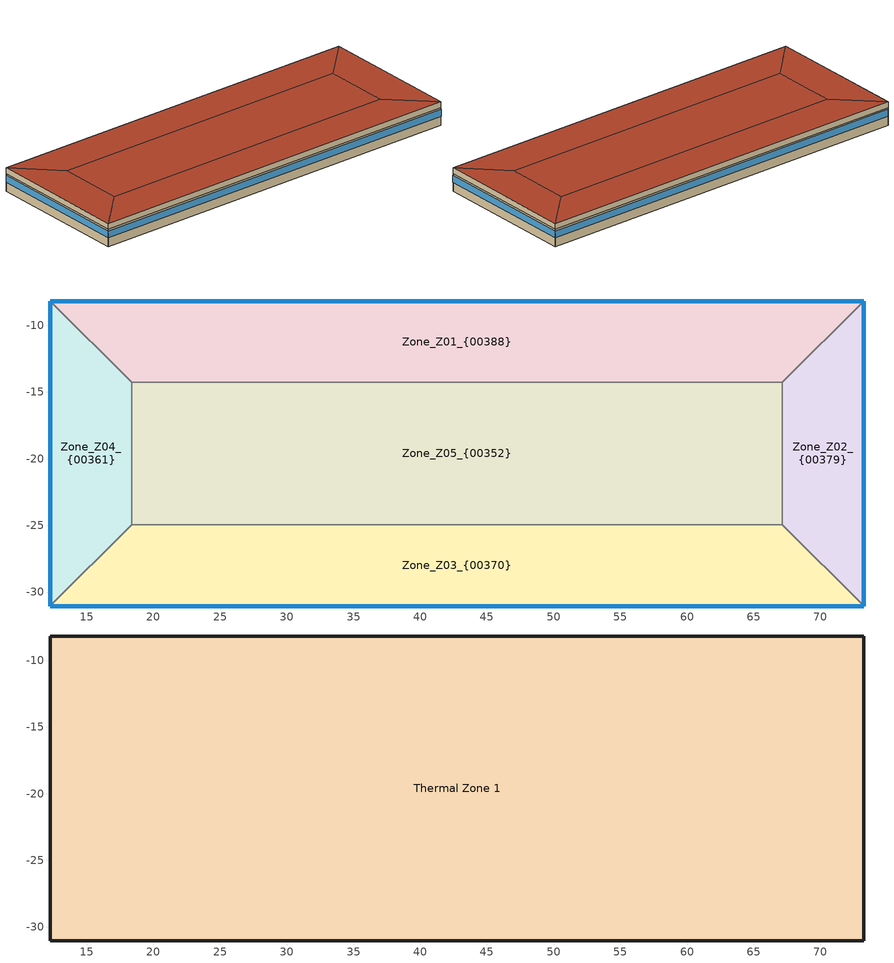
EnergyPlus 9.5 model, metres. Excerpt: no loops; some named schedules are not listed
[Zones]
Zone_Z01_{00388}
 floor foundation (BW Std Slab Floor_{00028}): 12.27,-8.18 73.23,-8.18 67.14,-14.28 18.37,-14.28 z0
 wall outside (2016 Zone 5 Above-grade steel-framed wall_{00007}): 73.23,-8.18 12.27,-8.18 z0:2.74
 wall to Zone_Z05_{00352} (BW Std Interior Wall_{00025}): 18.37,-14.28 67.14,-14.28 z0:2.74
 wall to Zone_Z04_{00361} (BW Std Interior Wall_{00025}): 12.27,-8.18 18.37,-14.28 z0:2.74
 wall to Zone_Z02_{00379} (BW Std Interior Wall_{00025}): 67.14,-14.28 73.23,-8.18 z0:2.74
 window (Construction 1): 73.23,-8.18 12.27,-8.18 z1.37:2.47
Zone_Z02_{00379}
 floor foundation (BW Std Slab Floor_{00028}): 67.14,-24.95 67.14,-14.28 73.23,-8.18 73.23,-31.04 z0
 wall outside (2016 Zone 5 Above-grade steel-framed wall_{00007}): 73.23,-31.04 73.23,-8.18 z0:2.74
 wall to Zone_Z05_{00352} (BW Std Interior Wall_{00025}): 67.14,-14.28 67.14,-24.95 z0:2.74
 wall to Zone_Z03_{00370} (BW Std Interior Wall_{00025}): 67.14,-24.95 73.23,-31.04 z0:2.74
 window (Construction 1): 73.23,-31.04 73.23,-8.18 z1.37:2.47
Zone_Z03_{00370}
 floor foundation (BW Std Slab Floor_{00028}): 18.37,-24.95 67.14,-24.95 73.23,-31.04 12.27,-31.04 z0
 wall outside (2016 Zone 5 Above-grade steel-framed wall_{00007}): 12.27,-31.04 73.23,-31.04 z0:2.74
 wall to Zone_Z05_{00352} (BW Std Interior Wall_{00025}): 67.14,-24.95 18.37,-24.95 z0:2.74
 wall to Zone_Z04_{00361} (BW Std Interior Wall_{00025}): 18.37,-24.95 12.27,-31.04 z0:2.74
 window (Construction 1): 12.27,-31.04 73.23,-31.04 z1.37:2.47
Zone_Z04_{00361}
 floor foundation (BW Std Slab Floor_{00028}): 12.27,-8.18 18.37,-14.28 18.37,-24.95 12.27,-31.04 z0
 wall outside (2016 Zone 5 Above-grade steel-framed wall_{00007}): 12.27,-8.18 12.27,-31.04 z0:2.74
 wall to Zone_Z05_{00352} (BW Std Interior Wall_{00025}): 18.37,-24.95 18.37,-14.28 z0:2.74
 window (Construction 1): 12.27,-8.18 12.27,-31.04 z1.37:2.47
Zone_Z05_{00352}
 floor foundation (BW Std Slab Floor_{00028}): 18.37,-14.28 67.14,-14.28 67.14,-24.95 18.37,-24.95 z0
Thermal Zone 1
 floor to Zone_Z01_{00388} (BW Std Ceiling_{00017}_Reversed): 12.27,-8.18 73.23,-8.18 67.14,-14.28 18.37,-14.28 z2.74
 floor to Zone_Z02_{00379} (BW Std Ceiling_{00017}_Reversed): 67.14,-24.95 67.14,-14.28 73.23,-8.18 73.23,-31.04 z2.74
 floor to Zone_Z03_{00370} (BW Std Ceiling_{00017}_Reversed): 18.37,-24.95 67.14,-24.95 73.23,-31.04 12.27,-31.04 z2.74
 floor to Zone_Z04_{00361} (BW Std Ceiling_{00017}_Reversed): 12.27,-8.18 18.37,-14.28 18.37,-24.95 12.27,-31.04 z2.74
 floor to Zone_Z05_{00352} (BW Std Ceiling_{00017}_Reversed): 18.37,-14.28 67.14,-14.28 67.14,-24.95 18.37,-24.95 z2.74
 wall outside (2016 Zone 5 Above-grade steel-framed wall_{00007}): 73.23,-8.18 12.27,-8.18 12.27,-31.04 73.23,-31.04 73.23,-8.18 z2.74:3.66
 roof outside (2016 Zone 5 Insulation entirely above deck_{00010}): 73.23,-8.18 12.27,-8.18 18.37,-14.28 67.14,-14.28 z3.66; 67.14,-14.28 67.14,-24.95 73.23,-31.04 73.23,-8.18 z3.66; 67.14,-24.95 18.37,-24.95 12.27,-31.04 73.23,-31.04 z3.66; 18.37,-14.28 12.27,-8.18 12.27,-31.04 18.37,-24.95 z3.66; 67.14,-14.28 18.37,-14.28 18.37,-24.95 67.14,-24.95 z3.66
[Building]
Subject Building
[Site:Location]
Kalamazoo Battle Creek Intl_ MI_ USA_Site_{00244}: Latitude {deg}=42.235; Longitude {deg}=-85.552; Time Zone {hr}=-5; Elevation {m}=264.5664
[Site:GroundReflectance]
0.2, 0.2, 0.2, 0.2, 0.2, 0.2, 0.2, 0.2, 0.2, 0.2, 0.2, 0.2
[SizingPeriod:DesignDay] Barometric Pressure {Pa}=98187.1; Wind Direction {deg}=0; Rain Indicator=No; Snow Indicator=No
Name | Month | Day of Month | Day Type | Maximum Dry-Bulb Temperature {C} | Daily Dry-Bulb Temperature Range {deltaC} | Dry-Bulb Temperature Range Modifier Type | Humidity Condition Type | Wetbulb or DewPoint at Maximum Dry-Bulb {C} | Wind Speed {m/s} | Daylight Saving Time Indicator | Solar Model Indicator | Sky Clearness | Dry-Bulb Temperature Range Modifier Day Schedule | Humidity Condition Day Schedule | Beam Solar Day Schedule | Diffuse Solar Day Schedule
00:HDD_Kalamazoo Battle Creek Intl_ MI_ USA_{00245} | 1 | 15 | WinterDesignDay | -16.3889 | 0 | DefaultMultipliers | Wetbulb | -17.3585 | 18.04 | No | ASHRAEClearSky | 0
01:CDD_Kalamazoo Battle Creek Intl_ MI_ USA_January_{00250} | 1 | 21 | SummerDesignDay | 7.84444 |  | DifferenceSchedule | WetBulbProfileDifferenceSchedule | 7.27354 | 9.02 | No | Schedule |  | DrybulbTemperatureScheduleDayForDesignWeather_January_{00246} | WetbulbTemperatureScheduleDayForDesignWeather_January_{00247} | BeamRadiationScheduleDayForDesignWeather_January_{00248} | DiffuseRadiationScheduleDayForDesignWeather_January_{00249}
02:CDD_Kalamazoo Battle Creek Intl_ MI_ USA_February_{00255} | 2 | 21 | SummerDesignDay | 9.81111 |  | DifferenceSchedule | WetBulbProfileDifferenceSchedule | 9.53333 | 9.02 | No | Schedule |  | DrybulbTemperatureScheduleDayForDesignWeather_February_{00251} | WetbulbTemperatureScheduleDayForDesignWeather_February_{00252} | BeamRadiationScheduleDayForDesignWeather_February_{00253} | DiffuseRadiationScheduleDayForDesignWeather_February_{00254}
03:CDD_Kalamazoo Battle Creek Intl_ MI_ USA_March_{00260} | 3 | 21 | SummerDesignDay | 16.2222 |  | DifferenceSchedule | WetBulbProfileDifferenceSchedule | 15.0504 | 9.02 | Yes | Schedule |  | DrybulbTemperatureScheduleDayForDesignWeather_March_{00256} | WetbulbTemperatureScheduleDayForDesignWeather_March_{00257} | BeamRadiationScheduleDayForDesignWeather_March_{00258} | DiffuseRadiationScheduleDayForDesignWeather_March_{00259}
04:CDD_Kalamazoo Battle Creek Intl_ MI_ USA_April_{00265} | 4 | 21 | SummerDesignDay | 21.7778 |  | DifferenceSchedule | WetBulbProfileDifferenceSchedule | 17.2779 | 9.02 | Yes | Schedule |  | DrybulbTemperatureScheduleDayForDesignWeather_April_{00261} | WetbulbTemperatureScheduleDayForDesignWeather_April_{00262} | BeamRadiationScheduleDayForDesignWeather_April_{00263} | DiffuseRadiationScheduleDayForDesignWeather_April_{00264}
05:CDD_Kalamazoo Battle Creek Intl_ MI_ USA_May_{00270} | 5 | 21 | SummerDesignDay | 27.0333 |  | DifferenceSchedule | WetBulbProfileDifferenceSchedule | 20.0577 | 9.02 | Yes | Schedule |  | DrybulbTemperatureScheduleDayForDesignWeather_May_{00266} | WetbulbTemperatureScheduleDayForDesignWeather_May_{00267} | BeamRadiationScheduleDayForDesignWeather_May_{00268} | DiffuseRadiationScheduleDayForDesignWeather_May_{00269}
06:CDD_Kalamazoo Battle Creek Intl_ MI_ USA_June_{00275} | 6 | 21 | SummerDesignDay | 30.6667 |  | DifferenceSchedule | WetBulbProfileDifferenceSchedule | 21.7223 | 9.02 | Yes | Schedule |  | DrybulbTemperatureScheduleDayForDesignWeather_June_{00271} | WetbulbTemperatureScheduleDayForDesignWeather_June_{00272} | BeamRadiationScheduleDayForDesignWeather_June_{00273} | DiffuseRadiationScheduleDayForDesignWeather_June_{00274}
07:CDD_Kalamazoo Battle Creek Intl_ MI_ USA_July_{00280} | 7 | 21 | SummerDesignDay | 32.3333 |  | DifferenceSchedule | WetBulbProfileDifferenceSchedule | 22.8334 | 9.02 | Yes | Schedule |  | DrybulbTemperatureScheduleDayForDesignWeather_July_{00276} | WetbulbTemperatureScheduleDayForDesignWeather_July_{00277} | BeamRadiationScheduleDayForDesignWeather_July_{00278} | DiffuseRadiationScheduleDayForDesignWeather_July_{00279}
08:CDD_Kalamazoo Battle Creek Intl_ MI_ USA_August_{00285} | 8 | 21 | SummerDesignDay | 32.3333 |  | DifferenceSchedule | WetBulbProfileDifferenceSchedule | 22.8334 | 9.02 | Yes | Schedule |  | DrybulbTemperatureScheduleDayForDesignWeather_August_{00281} | WetbulbTemperatureScheduleDayForDesignWeather_August_{00282} | BeamRadiationScheduleDayForDesignWeather_August_{00283} | DiffuseRadiationScheduleDayForDesignWeather_August_{00284}
09:CDD_Kalamazoo Battle Creek Intl_ MI_ USA_September_{00290} | 9 | 21 | SummerDesignDay | 29.2556 |  | DifferenceSchedule | WetBulbProfileDifferenceSchedule | 21.1714 | 9.02 | Yes | Schedule |  | DrybulbTemperatureScheduleDayForDesignWeather_September_{00286} | WetbulbTemperatureScheduleDayForDesignWeather_September_{00287} | BeamRadiationScheduleDayForDesignWeather_September_{00288} | DiffuseRadiationScheduleDayForDesignWeather_September_{00289}
10:CDD_Kalamazoo Battle Creek Intl_ MI_ USA_October_{00295} | 10 | 21 | SummerDesignDay | 23.4444 |  | DifferenceSchedule | WetBulbProfileDifferenceSchedule | 18.3892 | 9.02 | Yes | Schedule |  | DrybulbTemperatureScheduleDayForDesignWeather_October_{00291} | WetbulbTemperatureScheduleDayForDesignWeather_October_{00292} | BeamRadiationScheduleDayForDesignWeather_October_{00293} | DiffuseRadiationScheduleDayForDesignWeather_October_{00294}
11:CDD_Kalamazoo Battle Creek Intl_ MI_ USA_November_{00300} | 11 | 21 | SummerDesignDay | 17.8444 |  | DifferenceSchedule | WetBulbProfileDifferenceSchedule | 15.0589 | 9.02 | No | Schedule |  | DrybulbTemperatureScheduleDayForDesignWeather_November_{00296} | WetbulbTemperatureScheduleDayForDesignWeather_November_{00297} | BeamRadiationScheduleDayForDesignWeather_November_{00298} | DiffuseRadiationScheduleDayForDesignWeather_November_{00299}
12:CDD_Kalamazoo Battle Creek Intl_ MI_ USA_December_{00305} | 12 | 21 | SummerDesignDay | 10.9222 |  | DifferenceSchedule | WetBulbProfileDifferenceSchedule | 10.0508 | 9.02 | No | Schedule |  | DrybulbTemperatureScheduleDayForDesignWeather_December_{00301} | WetbulbTemperatureScheduleDayForDesignWeather_December_{00302} | BeamRadiationScheduleDayForDesignWeather_December_{00303} | DiffuseRadiationScheduleDayForDesignWeather_December_{00304}
[Material] Roughness=MediumRough
Name | Thickness {m} | Conductivity {W/m-K} | Density {kg/m3} | Specific Heat {J/kg-K} | Thermal Absorptance | Solar Absorptance | Visible Absorptance
2016 Zone 5 Above-grade steel-framed wall_3.5-in cavity_ 16-in o.c. steel frame_ R-13 batt_{00003} | 0.0889 | 0.084131 | 54.4573 | 837.36 | 0.9 | 0.7 | 0.7
2016 Zone 5 Above-grade steel-framed wall_3/4-in HW stucco_{00006} | 0.01905 | 1.35214 | 1922.02 | 837.36 | 0.675 | 0.675 | 0.675
2016 Zone 5 Above-grade steel-framed wall_5/8-in gypsum board_{00002}; BW Std Interior Wall_5/8-in gypsum board_{00022}; BW Std Interior Wall_5/8-in gypsum board_{00024} | 0.015875 | 0.160093 | 800.842 | 1088.57 | 0.45 | 0.45 | 0.45
2016 Zone 5 Above-grade steel-framed wall_5/8-in gypsum board_{00005} | 0.015875 | 0.160093 | 800.842 | 1088.57 | 0.9 | 0.7 | 0.7
2016 Zone 5 Above-grade steel-framed wall_R-10 board insulation_{00004} | 0.0508 | 0.0288514 | 40.0421 | 1465.38 | 0.9 | 0.7 | 0.7
2016 Zone 5 Insulation entirely above deck_22-gauge steel roof deck_{00009} | 0.0008636 | 54.4861 | 7832.24 | 502.416 | 0.45 | 0.45 | 0.45
2016 Zone 5 Insulation entirely above deck_R-30 board insulation_{00008} | 0.1524 | 0.0288514 | 40.0421 | 1465.38 | 0.675 | 0.675 | 0.675
BW Std Ceiling_Acoustic Tile_{00015}; BW Std Ceiling_Acoustic Tile_{00016} | 0.009525 | 0.0605757 | 368.387 | 586.152 | 0.45 | 0.45 | 0.45
BW Std Interior Wall_3.5-in cavity_ 16-in o.c. steel frame_ no insul_{00023} | 0.0889 | 0.1 | 46.4488 | 1400 | 0.9 | 0.7 | 0.7
BW Std Slab Floor_6 in. HW concrete_{00026} | 0.0762 | 1.94708 | 2242.36 | 921.096 | 0.675 | 0.675 | 0.675
BW Std Slab Floor_6 in. HW concrete_{00027} | 0.0762 | 1.94708 | 2242.36 | 921.096 | 0.9 | 0 | 0
[WindowMaterial:SimpleGlazingSystem]
2016 Zone 5 Metal framing_ fixed_{00038}: U-Factor {W/m2-K}=2.15774; Solar Heat Gain Coefficient=0.38; Visible Transmittance=0.418
[Construction]
2016 Zone 5 Above-grade steel-framed wall_{00007}: 2016 Zone 5 Above-grade steel-framed wall_3/4-in HW stucco_{00006}, 2016 Zone 5 Above-grade steel-framed wall_5/8-in gypsum board_{00005}, 2016 Zone 5 Above-grade steel-framed wall_R-10 board insulation_{00004}, 2016 Zone 5 Above-grade steel-framed wall_3.5-in cavity_ 16-in o.c. steel frame_ R-13 batt_{00003}, 2016 Zone 5 Above-grade steel-framed wall_5/8-in gypsum board_{00002}
2016 Zone 5 Insulation entirely above deck_{00010}: 2016 Zone 5 Insulation entirely above deck_R-30 board insulation_{00008}, 2016 Zone 5 Insulation entirely above deck_22-gauge steel roof deck_{00009}
BW Std Ceiling_{00017}_Reversed: BW Std Ceiling_Acoustic Tile_{00016}, BW Std Ceiling_Acoustic Tile_{00015}
BW Std Interior Wall_{00025}: BW Std Interior Wall_5/8-in gypsum board_{00024}, BW Std Interior Wall_3.5-in cavity_ 16-in o.c. steel frame_ no insul_{00023}, BW Std Interior Wall_5/8-in gypsum board_{00022}
BW Std Slab Floor_{00028}: BW Std Slab Floor_6 in. HW concrete_{00027}, BW Std Slab Floor_6 in. HW concrete_{00026}
Construction 1: 2016 Zone 5 Metal framing_ fixed_{00038}
[Zone] Multiplier=1; Part of Total Floor Area=Yes
Name | Zone Inside Convection Algorithm
Thermal Zone 1 | TARP
Zone_Z01_{00388}; Zone_Z02_{00379}; Zone_Z03_{00370}; Zone_Z04_{00361}; Zone_Z05_{00352}
[ElectricEquipment] Schedule=90.1 Office Lights/Elec_Schedule1173827053_{00069}; Fraction Latent=0
Name | Zone or ZoneList | Design Level Calculation Method | Design Level {W} | Fraction Radiant | Watts per Zone Floor Area {W/m2} | Fraction Lost
Ceiling Space for Z01_LightHeatGainFrom_Z01_{00202}; Ceiling Space for Z03_LightHeatGainFrom_Z03_{00216} | Thermal Zone 1 | EquipmentLevel | 924.3 | 0
Ceiling Space for Z02_LightHeatGainFrom_Z02_{00180}; Ceiling Space for Z04_LightHeatGainFrom_Z04_{00230} | Thermal Zone 1 | EquipmentLevel | 282.425 | 0
Ceiling Space for Z05_LightHeatGainFrom_Z05_{00195} | Thermal Zone 1 | EquipmentLevel | 1437.8 | 0
Z01_ElectricEqpt_{00207} | Zone_Z01_{00388} | Watts/Area |  | 0.25 | 8.07293 | 0
Z02_ElectricEqpt_{00186} | Zone_Z02_{00379} | Watts/Area |  | 0.25 | 8.07293 | 0
Z03_ElectricEqpt_{00221} | Zone_Z03_{00370} | Watts/Area |  | 0.25 | 8.07293 | 0
Z04_ElectricEqpt_{00235} | Zone_Z04_{00361} | Watts/Area |  | 0.25 | 8.07293 | 0
Z05_ElectricEqpt_{00200} | Zone_Z05_{00352} | Watts/Area |  | 0.25 | 8.07293 | 0
[SurfaceProperty:ExposedFoundationPerimeter]
Name | Exposed Perimeter Calculation Method | Total Exposed Perimeter {m} | Exposed Perimeter Fraction
BLD1 - Building_Z01_Floor19_{00126}; BLD1 - Building_Z03_Floor26_{00134} | TotalExposedPerimeter | 60.96
BLD1 - Building_Z02_Floor6_{00111}; BLD1 - Building_Z04_Floor33_{00142} | TotalExposedPerimeter | 22.86
BLD1 - Building_Z05_Floor12_{00118} | ExposedPerimeterFraction |  | 0.1
[People] Number of People Schedule=90.1 Office Occupancy_Schedule812889174_{00075}; Number of People Calculation Method=Area/Person; Zone Floor Area per Person {m2/person}=18.5806; Fraction Radiant=0.7; Sensible Heat Fraction=0.544444; Activity Level Schedule=Schedule_SchType_Constant_{00184}; Carbon Dioxide Generation Rate {m3/s-W}=4.298e-08
Name | Zone or ZoneList
Z01_People__{00205} | Zone_Z01_{00388}
Z02_People__{00183} | Zone_Z02_{00379}
Z03_People__{00219} | Zone_Z03_{00370}
Z04_People__{00233} | Zone_Z04_{00361}
Z05_People__{00198} | Zone_Z05_{00352}
[Lights] Schedule=90.1 Office Lights/Elec_Schedule1173827053_{00069}; Design Level Calculation Method=LightingLevel; Return Air Fraction=0; Fraction Radiant=0.289; Fraction Visible=0.267; Fraction Replaceable=0
Name | Zone or ZoneList | Lighting Level {W}
Z01_OHLight_{00203} | Zone_Z01_{00388} | 1919.7
Z02_OHLight_{00181} | Zone_Z02_{00379} | 586.575
Z03_OHLight_{00217} | Zone_Z03_{00370} | 1919.7
Z04_OHLight_{00231} | Zone_Z04_{00361} | 586.575
Z05_OHLight_{00196} | Zone_Z05_{00352} | 2986.2
[ZoneInfiltration:DesignFlowRate] Design Flow Rate Calculation Method=AirChanges/Hour; Air Changes per Hour {1/hr}=1; Constant Term Coefficient=1; Temperature Term Coefficient=0; Velocity Term Coefficient=0; Velocity Squared Term Coefficient=0
Name | Zone or ZoneList | Schedule
Z01_Infiltration_{00214} | Zone_Z01_{00388} | Schedule_SpaceInfiltration_Z01{00213}
Z02_Infiltration_{00193} | Zone_Z02_{00379} | Schedule_SpaceInfiltration_Z02{00192}
Z03_Infiltration_{00228} | Zone_Z03_{00370} | Schedule_SpaceInfiltration_Z03{00227}
Z04_Infiltration_{00242} | Zone_Z04_{00361} | Schedule_SpaceInfiltration_Z04{00241}
[AvailabilityManager:NightCycle]
Availability Manager Night Cycle 1: Applicability Schedule=Always On Discrete; Fan Schedule=A09.1 - VRF + DOAS_Availability{00307}; Control Type=StayOff; Thermostat Tolerance {deltaC}=1; Cycling Run Time Control Type=FixedRunTime; Cycling Run Time {s}=3600
[AvailabilityManager:Scheduled]
AirLoopHVACOutdoorAirSystem_{00313} Availability Manager: Schedule=Always On Discrete
[SetpointManager:Scheduled]
A09.1 - VRF + DOAS_DehumidSetpoint_{00344}: Control Variable=MaximumHumidityRatio; Schedule=A09.1 - VRF + DOAS_DehumidifierSetpointSch_{00343}
[Foundation:Kiva]
Foundation Kiva 1: Initial Indoor Air Temperature {C}=20; Wall Height Above Grade {m}=0.2; Wall Depth Below Slab {m}=0
[Foundation:Kiva:Settings]
Soil Conductivity {W/m-K}=1.38459; Soil Density {kg/m3}=1200; Soil Specific Heat {J/kg-K}=1200; Ground Solar Absorptivity=0.9; Ground Thermal Absorptivity=0.9; Ground Surface Roughness {m}=0.03; Far-Field Width {m}=40; Deep-Ground Boundary Condition=ZeroFlux; Deep-Ground Depth {m}=Autocalculate; Minimum Cell Dimension {m}=0.02; Maximum Cell Growth Coefficient=1.5; Simulation Timestep=Timestep
[Schedule:Year]
90.1 Office Lights/Elec_Schedule1173827053_{00069}: Schedule1173827053_{00074}, 1, 1, 12, 31
A09.1 - VRF + DOAS_Availability{00307}: Schedule522562891_{00311}, 1, 1, 12, 31
90.1 Office Occupancy_Schedule812889174_{00075}: Schedule812889174_{00080}, 1, 1, 12, 31
Schedule_SpaceInfiltration_Z01{00213}: Schedule522562891_{00212}, 1, 1, 12, 31
Schedule_SpaceInfiltration_Z02{00192}: Schedule522562891_{00191}, 1, 1, 12, 31
Schedule_SpaceInfiltration_Z03{00227}: Schedule522562891_{00226}, 1, 1, 12, 31
Schedule_SpaceInfiltration_Z04{00241}: Schedule522562891_{00240}, 1, 1, 12, 31
[Schedule:Week:Daily]
Schedule1173827053_{00074}: Schedule1173827053_Profile_Profile_4_{00073}, Schedule1173827053_Profile_Profile_2_{00071}, Schedule1173827053_Profile_Profile_2_{00071}, Schedule1173827053_Profile_Profile_2_{00071}, Schedule1173827053_Profile_Profile_2_{00071}, Schedule1173827053_Profile_Profile_2_{00071}, Schedule1173827053_Profile_Profile_3_{00072}, Schedule1173827053_Profile_Profile_4_{00073}, Schedule1173827053_Profile_Profile_1_{00070}, AllOffDesignDay 2, Schedule1173827053_Profile_Profile_4_{00073}, Schedule1173827053_Profile_Profile_4_{00073}
Schedule522562891_{00311}: Schedule522562891_Profile_Profile_3_{00310}, Schedule522562891_Profile_Profile_1_{00308}, Schedule522562891_Profile_Profile_1_{00308}, Schedule522562891_Profile_Profile_1_{00308}, Schedule522562891_Profile_Profile_1_{00308}, Schedule522562891_Profile_Profile_1_{00308}, Schedule522562891_Profile_Profile_2_{00309}, Schedule522562891_Profile_Profile_3_{00310}, Schedule522562891_Profile_Profile_1_{00308}, AllOnDesignDay, Schedule522562891_Profile_Profile_3_{00310}, Schedule522562891_Profile_Profile_3_{00310}
Schedule522562891_{00191}: Schedule522562891_Profile_Profile_3_{00189}, Schedule522562891_Profile_Profile_1_{00187}, Schedule522562891_Profile_Profile_1_{00187}, Schedule522562891_Profile_Profile_1_{00187}, Schedule522562891_Profile_Profile_1_{00187}, Schedule522562891_Profile_Profile_1_{00187}, Schedule522562891_Profile_Profile_2_{00188}, Schedule522562891_Profile_Profile_3_{00189}, Schedule522562891_Profile_Profile_1_{00187}, HeatingDesignDay_SpaceInfiltration_{00190}, Schedule522562891_Profile_Profile_3_{00189}, Schedule522562891_Profile_Profile_3_{00189}
Schedule522562891_{00212}: Schedule522562891_Profile_Profile_3_{00210}, Schedule522562891_Profile_Profile_1_{00208}, Schedule522562891_Profile_Profile_1_{00208}, Schedule522562891_Profile_Profile_1_{00208}, Schedule522562891_Profile_Profile_1_{00208}, Schedule522562891_Profile_Profile_1_{00208}, Schedule522562891_Profile_Profile_2_{00209}, Schedule522562891_Profile_Profile_3_{00210}, Schedule522562891_Profile_Profile_1_{00208}, HeatingDesignDay_SpaceInfiltration_{00211}, Schedule522562891_Profile_Profile_3_{00210}, Schedule522562891_Profile_Profile_3_{00210}
Schedule522562891_{00226}: Schedule522562891_Profile_Profile_3_{00224}, Schedule522562891_Profile_Profile_1_{00222}, Schedule522562891_Profile_Profile_1_{00222}, Schedule522562891_Profile_Profile_1_{00222}, Schedule522562891_Profile_Profile_1_{00222}, Schedule522562891_Profile_Profile_1_{00222}, Schedule522562891_Profile_Profile_2_{00223}, Schedule522562891_Profile_Profile_3_{00224}, Schedule522562891_Profile_Profile_1_{00222}, HeatingDesignDay_SpaceInfiltration_{00225}, Schedule522562891_Profile_Profile_3_{00224}, Schedule522562891_Profile_Profile_3_{00224}
Schedule522562891_{00240}: Schedule522562891_Profile_Profile_3_{00238}, Schedule522562891_Profile_Profile_1_{00236}, Schedule522562891_Profile_Profile_1_{00236}, Schedule522562891_Profile_Profile_1_{00236}, Schedule522562891_Profile_Profile_1_{00236}, Schedule522562891_Profile_Profile_1_{00236}, Schedule522562891_Profile_Profile_2_{00237}, Schedule522562891_Profile_Profile_3_{00238}, Schedule522562891_Profile_Profile_1_{00236}, HeatingDesignDay_SpaceInfiltration_{00239}, Schedule522562891_Profile_Profile_3_{00238}, Schedule522562891_Profile_Profile_3_{00238}
Schedule812889174_{00080}: Schedule812889174_Profile_Profile_4_{00079}, Schedule812889174_Profile_Profile_2_{00077}, Schedule812889174_Profile_Profile_2_{00077}, Schedule812889174_Profile_Profile_2_{00077}, Schedule812889174_Profile_Profile_2_{00077}, Schedule812889174_Profile_Profile_2_{00077}, Schedule812889174_Profile_Profile_3_{00078}, Schedule812889174_Profile_Profile_4_{00079}, Schedule812889174_Profile_Profile_1_{00076}, AllOffDesignDay 3, Schedule812889174_Profile_Profile_4_{00079}, Schedule812889174_Profile_Profile_4_{00079}
[Schedule:Day:Interval]
Schedule1173827053_Profile_Profile_4_{00073}: No, 24:00, 0.05
Schedule1173827053_Profile_Profile_2_{00071}: No, 05:00, 0.05, 07:00, 0.1, 08:00, 0.3, 12:00, 0.9, 13:00, 0.8, 17:00, 0.9, 18:00, 0.5, 20:00, 0.3, 22:00, 0.2, 23:00, 0.1, 24:00, 0.05
Schedule1173827053_Profile_Profile_3_{00072}: No, 06:00, 0.05, 08:00, 0.1, 12:00, 0.3, 17:00, 0.15, 24:00, 0.05
Schedule1173827053_Profile_Profile_1_{00070}: No, 05:00, 0.05, 23:00, 1, 24:00, 0.05
AllOffDesignDay 2; Schedule522562891_Profile_Profile_3_{00310}; AllOffDesignDay 3; HeatingDesignDay_SpaceInfiltration_{00190}; HeatingDesignDay_SpaceInfiltration_{00211}; HeatingDesignDay_SpaceInfiltration_{00225}; HeatingDesignDay_SpaceInfiltration_{00239}: No, 24:00, 0
Schedule522562891_Profile_Profile_1_{00308}; Schedule812889174_Profile_Profile_1_{00076}: No, 06:00, 0, 22:00, 1, 24:00, 0
Schedule522562891_Profile_Profile_2_{00309}: No, 06:00, 0, 18:00, 1, 24:00, 0
AllOnDesignDay; Schedule522562891_Profile_Profile_3_{00189}; Schedule522562891_Profile_Profile_3_{00210}; Schedule522562891_Profile_Profile_3_{00224}; Schedule522562891_Profile_Profile_3_{00238}: No, 24:00, 1
BeamRadiationScheduleDayForDesignWeather_February_{00253}: No, 00:10, 0, 00:20, 0, 00:30, 0, 00:40, 0, 00:50, 0, 01:00, 0, 01:10, 0, 01:20, 0, 01:30, 0, 01:40, 0, 01:50, 0, 02:00, 0, 02:10, 0, 02:20, 0, 02:30, 0, 02:40, 0, 02:50, 0, 03:00, 0, 03:10, 0, 03:20, 0, 03:30, 0, 03:40, 0, 03:50, 0, 04:00, 0, 04:10, 0, 04:20, 0, 04:30, 0, 04:40, 0, 04:50, 0, 05:00, 0, 05:10, 0, 05:20, 0, 05:30, 0, 05:40, 0, 05:50, 0, 06:00, 0, 06:10, 0, 06:20, 0, 06:30, 0, 06:40, 0, 06:50, 0, 07:00, 0, 07:10, 0, 07:20, 0, 07:30, 0, 07:40, 30.1096, 07:50, 90.3288, 08:00, 150.548, 08:10, 210.767, 08:20, 270.986, 08:30, 331.206, 08:40, 382.656, 08:50, 425.336, 09:00, 468.017, 09:10, 510.698, 09:20, 553.379, 09:30, 596.06, 09:40, 627.687, 09:50, 648.26, 10:00, 668.834, 10:10, 689.407, 10:20, 709.981, 10:30, 730.554, 10:40, 746.052, 10:50, 756.474, 11:00, 766.895, 11:10, 777.317, 11:20, 787.739, 11:30, 798.161, 11:40, 805.563, 11:50, 809.947, 12:00, 814.33, 12:10, 818.714, 12:20, 823.097, 12:30, 827.481, 12:40, 829.529, 12:50, 829.242, 13:00, 828.955, 13:10, 828.667, 13:20, 828.38, 13:30, 828.093, 13:40, 825.429, 13:50, 820.387, 14:00, 815.346, 14:10, 810.304, 14:20, 805.263, 14:30, 800.221, 14:40, 792, 14:50, 780.598, 15:00, 769.197, 15:10, 757.796, 15:20, 746.394, 15:30, 734.993, 15:40, 718.064, 15:50, 695.608, 16:00, 673.152, 16:10, 650.696, 16:20, 628.24, 16:30, 605.784, 16:40, 570.956, 16:50, 523.754, 17:00, 476.553, 17:10, 429.351, 17:20, 382.15, 17:30, 334.948, 17:40, 285.402, 17:50, 233.511, 18:00, 181.619, 18:10, 129.728, 18:20, 77.8369, 18:30, 25.9456, 18:40, 0, 18:50, 0, 19:00, 0, 19:10, 0, 19:20, 0, 19:30, 0, 19:40, 0, 19:50, 0, 20:00, 0, 20:10, 0, 20:20, 0, 20:30, 0, 20:40, 0, 20:50, 0, 21:00, 0, 21:10, 0, 21:20, 0, 21:30, 0, 21:40, 0, 21:50, 0, 22:00, 0, 22:10, 0, 22:20, 0, 22:30, 0, 22:40, 0, 22:50, 0, 23:00, 0, 23:10, 0, 23:20, 0, 23:30, 0, 23:40, 0, 23:50, 0, 24:00, 0
BeamRadiationScheduleDayForDesignWeather_January_{00248}: No, 00:10, 0, 00:20, 0, 00:30, 0, 00:40, 0, 00:50, 0, 01:00, 0, 01:10, 0, 01:20, 0, 01:30, 0, 01:40, 0, 01:50, 0, 02:00, 0, 02:10, 0, 02:20, 0, 02:30, 0, 02:40, 0, 02:50, 0, 03:00, 0, 03:10, 0, 03:20, 0, 03:30, 0, 03:40, 0, 03:50, 0, 04:00, 0, 04:10, 0, 04:20, 0, 04:30, 0, 04:40, 0, 04:50, 0, 05:00, 0, 05:10, 0, 05:20, 0, 05:30, 0, 05:40, 0, 05:50, 0, 06:00, 0, 06:10, 0, 06:20, 0, 06:30, 0, 06:40, 0, 06:50, 0, 07:00, 0, 07:10, 0, 07:20, 0, 07:30, 0, 07:40, 15.5767, 07:50, 46.73, 08:00, 77.8833, 08:10, 109.037, 08:20, 140.19, 08:30, 171.343, 08:40, 219.463, 08:50, 284.55, 09:00, 349.637, 09:10, 414.724, 09:20, 479.811, 09:30, 544.898, 09:40, 590.926, 09:50, 617.896, 10:00, 644.866, 10:10, 671.836, 10:20, 698.806, 10:30, 725.775, 10:40, 745.487, 10:50, 757.939, 11:00, 770.391, 11:10, 782.844, 11:20, 795.296, 11:30, 807.748, 11:40, 816.425, 11:50, 821.327, 12:00, 826.228, 12:10, 831.13, 12:20, 836.031, 12:30, 840.932, 12:40, 843.064, 12:50, 842.426, 13:00, 841.788, 13:10, 841.15, 13:20, 840.512, 13:30, 839.874, 13:40, 836.345, 13:50, 829.927, 14:00, 823.508, 14:10, 817.089, 14:20, 810.671, 14:30, 804.252, 14:40, 793.555, 14:50, 778.579, 15:00, 763.603, 15:10, 748.627, 15:20, 733.651, 15:30, 718.675, 15:40, 694.747, 15:50, 661.866, 16:00, 628.986, 16:10, 596.105, 16:20, 563.225, 16:30, 530.345, 16:40, 471.079, 16:50, 385.428, 17:00, 299.778, 17:10, 214.127, 17:20, 128.476, 17:30, 42.8254, 17:40, 0, 17:50, 0, 18:00, 0, 18:10, 0, 18:20, 0, 18:30, 0, 18:40, 0, 18:50, 0, 19:00, 0, 19:10, 0, 19:20, 0, 19:30, 0, 19:40, 0, 19:50, 0, 20:00, 0, 20:10, 0, 20:20, 0, 20:30, 0, 20:40, 0, 20:50, 0, 21:00, 0, 21:10, 0, 21:20, 0, 21:30, 0, 21:40, 0, 21:50, 0, 22:00, 0, 22:10, 0, 22:20, 0, 22:30, 0, 22:40, 0, 22:50, 0, 23:00, 0, 23:10, 0, 23:20, 0, 23:30, 0, 23:40, 0, 23:50, 0, 24:00, 0
BeamRadiationScheduleDayForDesignWeather_March_{00258}: No, 00:10, 0, 00:20, 0, 00:30, 0, 00:40, 0, 00:50, 0, 01:00, 0, 01:10, 0, 01:20, 0, 01:30, 0, 01:40, 0, 01:50, 0, 02:00, 0, 02:10, 0, 02:20, 0, 02:30, 0, 02:40, 0, 02:50, 0, 03:00, 0, 03:10, 0, 03:20, 0, 03:30, 0, 03:40, 0, 03:50, 0, 04:00, 0, 04:10, 0, 04:20, 0, 04:30, 0, 04:40, 0, 04:50, 0, 05:00, 0, 05:10, 0, 05:20, 0, 05:30, 0, 05:40, 0, 05:50, 0, 06:00, 0, 06:10, 0, 06:20, 0, 06:30, 0, 06:40, 26.7236, 06:50, 80.1708, 07:00, 133.618, 07:10, 187.065, 07:20, 240.512, 07:30, 293.96, 07:40, 345.822, 07:50, 396.1, 08:00, 446.378, 08:10, 496.655, 08:20, 546.933, 08:30, 597.211, 08:40, 634.01, 08:50, 657.331, 09:00, 680.651, 09:10, 703.972, 09:20, 727.293, 09:30, 750.614, 09:40, 768.467, 09:50, 780.854, 10:00, 793.24, 10:10, 805.626, 10:20, 818.013, 10:30, 830.399, 10:40, 839.88, 10:50, 846.455, 11:00, 853.03, 11:10, 859.606, 11:20, 866.181, 11:30, 872.756, 11:40, 877.392, 11:50, 880.089, 12:00, 882.785, 12:10, 885.482, 12:20, 888.179, 12:30, 890.876, 12:40, 891.963, 12:50, 891.441, 13:00, 890.92, 13:10, 890.398, 13:20, 889.877, 13:30, 889.355, 13:40, 887.163, 13:50, 883.301, 14:00, 879.439, 14:10, 875.577, 14:20, 871.715, 14:30, 867.853, 14:40, 861.826, 14:50, 853.635, 15:00, 845.444, 15:10, 837.253, 15:20, 829.062, 15:30, 820.87, 15:40, 809.192, 15:50, 794.027, 16:00, 778.863, 16:10, 763.698, 16:20, 748.533, 16:30, 733.368, 16:40, 711.06, 16:50, 681.609, 17:00, 652.158, 17:10, 622.706, 17:20, 593.255, 17:30, 563.804, 17:40, 515.972, 17:50, 449.761, 18:00, 383.549, 18:10, 317.337, 18:20, 251.125, 18:30, 184.914, 18:40, 139.157, 18:50, 113.856, 19:00, 88.5545, 19:10, 63.2532, 19:20, 37.9519, 19:30, 12.6506, 19:40, 0, 19:50, 0, 20:00, 0, 20:10, 0, 20:20, 0, 20:30, 0, 20:40, 0, 20:50, 0, 21:00, 0, 21:10, 0, 21:20, 0, 21:30, 0, 21:40, 0, 21:50, 0, 22:00, 0, 22:10, 0, 22:20, 0, 22:30, 0, 22:40, 0, 22:50, 0, 23:00, 0, 23:10, 0, 23:20, 0, 23:30, 0, 23:40, 0, 23:50, 0, 24:00, 0
DiffuseRadiationScheduleDayForDesignWeather_February_{00254}: No, 00:10, 0, 00:20, 0, 00:30, 0, 00:40, 0, 00:50, 0, 01:00, 0, 01:10, 0, 01:20, 0, 01:30, 0, 01:40, 0, 01:50, 0, 02:00, 0, 02:10, 0, 02:20, 0, 02:30, 0, 02:40, 0, 02:50, 0, 03:00, 0, 03:10, 0, 03:20, 0, 03:30, 0, 03:40, 0, 03:50, 0, 04:00, 0, 04:10, 0, 04:20, 0, 04:30, 0, 04:40, 0, 04:50, 0, 05:00, 0, 05:10, 0, 05:20, 0, 05:30, 0, 05:40, 0, 05:50, 0, 06:00, 0, 06:10, 0, 06:20, 0, 06:30, 0, 06:40, 0, 06:50, 0, 07:00, 0, 07:10, 0, 07:20, 0, 07:30, 0, 07:40, 3.59641, 07:50, 10.7892, 08:00, 17.9821, 08:10, 25.1749, 08:20, 32.3677, 08:30, 39.5605, 08:40, 45.8614, 08:50, 51.2702, 09:00, 56.679, 09:10, 62.0878, 09:20, 67.4966, 09:30, 72.9055, 09:40, 77.3654, 09:50, 80.8766, 10:00, 84.3877, 10:10, 87.8989, 10:20, 91.41, 10:30, 94.9212, 10:40, 97.7424, 10:50, 99.8738, 11:00, 102.005, 11:10, 104.137, 11:20, 106.268, 11:30, 108.399, 11:40, 109.959, 11:50, 110.946, 12:00, 111.933, 12:10, 112.919, 12:20, 113.906, 12:30, 114.893, 12:40, 115.354, 12:50, 115.287, 13:00, 115.221, 13:10, 115.154, 13:20, 115.088, 13:30, 115.021, 13:40, 114.425, 13:50, 113.299, 14:00, 112.174, 14:10, 111.048, 14:20, 109.922, 14:30, 108.796, 14:40, 107.088, 14:50, 104.798, 15:00, 102.507, 15:10, 100.217, 15:20, 97.9263, 15:30, 95.6358, 15:40, 92.6324, 15:50, 88.9161, 16:00, 85.1998, 16:10, 81.4835, 16:20, 77.7671, 16:30, 74.0508, 16:40, 69.3381, 16:50, 63.6288, 17:00, 57.9196, 17:10, 52.2104, 17:20, 46.5012, 17:30, 40.792, 17:40, 34.7759, 17:50, 28.453, 18:00, 22.1301, 18:10, 15.8072, 18:20, 9.48434, 18:30, 3.16145, 18:40, 0, 18:50, 0, 19:00, 0, 19:10, 0, 19:20, 0, 19:30, 0, 19:40, 0, 19:50, 0, 20:00, 0, 20:10, 0, 20:20, 0, 20:30, 0, 20:40, 0, 20:50, 0, 21:00, 0, 21:10, 0, 21:20, 0, 21:30, 0, 21:40, 0, 21:50, 0, 22:00, 0, 22:10, 0, 22:20, 0, 22:30, 0, 22:40, 0, 22:50, 0, 23:00, 0, 23:10, 0, 23:20, 0, 23:30, 0, 23:40, 0, 23:50, 0, 24:00, 0
DiffuseRadiationScheduleDayForDesignWeather_January_{00249}: No, 00:10, 0, 00:20, 0, 00:30, 0, 00:40, 0, 00:50, 0, 01:00, 0, 01:10, 0, 01:20, 0, 01:30, 0, 01:40, 0, 01:50, 0, 02:00, 0, 02:10, 0, 02:20, 0, 02:30, 0, 02:40, 0, 02:50, 0, 03:00, 0, 03:10, 0, 03:20, 0, 03:30, 0, 03:40, 0, 03:50, 0, 04:00, 0, 04:10, 0, 04:20, 0, 04:30, 0, 04:40, 0, 04:50, 0, 05:00, 0, 05:10, 0, 05:20, 0, 05:30, 0, 05:40, 0, 05:50, 0, 06:00, 0, 06:10, 0, 06:20, 0, 06:30, 0, 06:40, 0, 06:50, 0, 07:00, 0, 07:10, 0, 07:20, 0, 07:30, 0, 07:40, 1.20993, 07:50, 3.62979, 08:00, 6.04965, 08:10, 8.46951, 08:20, 10.8894, 08:30, 13.3092, 08:40, 17.0147, 08:50, 22.0058, 09:00, 26.9969, 09:10, 31.988, 09:20, 36.9791, 09:30, 41.9701, 09:40, 46.0921, 09:50, 49.345, 10:00, 52.598, 10:10, 55.8509, 10:20, 59.1038, 10:30, 62.3567, 10:40, 64.951, 10:50, 66.8867, 11:00, 68.8224, 11:10, 70.7581, 11:20, 72.6938, 11:30, 74.6296, 11:40, 76.0294, 11:50, 76.8935, 12:00, 77.7575, 12:10, 78.6216, 12:20, 79.4856, 12:30, 80.3496, 12:40, 80.7236, 12:50, 80.6074, 13:00, 80.4912, 13:10, 80.375, 13:20, 80.2588, 13:30, 80.1426, 13:40, 79.5305, 13:50, 78.4224, 14:00, 77.3143, 14:10, 76.2062, 14:20, 75.0981, 14:30, 73.99, 14:40, 72.3254, 14:50, 70.1042, 15:00, 67.8831, 15:10, 65.6619, 15:20, 63.4408, 15:30, 61.2196, 15:40, 58.2932, 15:50, 54.6615, 16:00, 51.0297, 16:10, 47.398, 16:20, 43.7663, 16:30, 40.1346, 16:40, 35.1255, 16:50, 28.7391, 17:00, 22.3526, 17:10, 15.9661, 17:20, 9.57968, 17:30, 3.19323, 17:40, 0, 17:50, 0, 18:00, 0, 18:10, 0, 18:20, 0, 18:30, 0, 18:40, 0, 18:50, 0, 19:00, 0, 19:10, 0, 19:20, 0, 19:30, 0, 19:40, 0, 19:50, 0, 20:00, 0, 20:10, 0, 20:20, 0, 20:30, 0, 20:40, 0, 20:50, 0, 21:00, 0, 21:10, 0, 21:20, 0, 21:30, 0, 21:40, 0, 21:50, 0, 22:00, 0, 22:10, 0, 22:20, 0, 22:30, 0, 22:40, 0, 22:50, 0, 23:00, 0, 23:10, 0, 23:20, 0, 23:30, 0, 23:40, 0, 23:50, 0, 24:00, 0
DiffuseRadiationScheduleDayForDesignWeather_March_{00259}: No, 00:10, 0, 00:20, 0, 00:30, 0, 00:40, 0, 00:50, 0, 01:00, 0, 01:10, 0, 01:20, 0, 01:30, 0, 01:40, 0, 01:50, 0, 02:00, 0, 02:10, 0, 02:20, 0, 02:30, 0, 02:40, 0, 02:50, 0, 03:00, 0, 03:10, 0, 03:20, 0, 03:30, 0, 03:40, 0, 03:50, 0, 04:00, 0, 04:10, 0, 04:20, 0, 04:30, 0, 04:40, 0, 04:50, 0, 05:00, 0, 05:10, 0, 05:20, 0, 05:30, 0, 05:40, 0, 05:50, 0, 06:00, 0, 06:10, 0, 06:20, 0, 06:30, 0, 06:40, 2.624, 06:50, 7.87201, 07:00, 13.12, 07:10, 18.368, 07:20, 23.616, 07:30, 28.8641, 07:40, 34.132, 07:50, 39.4198, 08:00, 44.7076, 08:10, 49.9954, 08:20, 55.2832, 08:30, 60.5711, 08:40, 64.9903, 08:50, 68.541, 09:00, 72.0916, 09:10, 75.6423, 09:20, 79.193, 09:30, 82.7437, 09:40, 85.7065, 09:50, 88.0814, 10:00, 90.4563, 10:10, 92.8312, 10:20, 95.2061, 10:30, 97.581, 10:40, 99.4933, 10:50, 100.943, 11:00, 102.393, 11:10, 103.842, 11:20, 105.292, 11:30, 106.742, 11:40, 107.786, 11:50, 108.426, 12:00, 109.066, 12:10, 109.706, 12:20, 110.346, 12:30, 110.986, 12:40, 111.243, 12:50, 111.117, 13:00, 110.991, 13:10, 110.865, 13:20, 110.739, 13:30, 110.613, 13:40, 110.1, 13:50, 109.199, 14:00, 108.299, 14:10, 107.399, 14:20, 106.499, 14:30, 105.599, 14:40, 104.279, 14:50, 102.541, 15:00, 100.802, 15:10, 99.0639, 15:20, 97.3254, 15:30, 95.587, 15:40, 93.3546, 15:50, 90.6283, 16:00, 87.902, 16:10, 85.1757, 16:20, 82.4494, 16:30, 79.7231, 16:40, 76.3399, 16:50, 72.2998, 17:00, 68.2597, 17:10, 64.2195, 17:20, 60.1794, 17:30, 56.1393, 17:40, 51.1017, 17:50, 45.0666, 18:00, 39.0316, 18:10, 32.9965, 18:20, 26.9615, 18:30, 20.9264, 18:40, 16.4165, 18:50, 13.4317, 19:00, 10.4469, 19:10, 7.46205, 19:20, 4.47723, 19:30, 1.49241, 19:40, 0, 19:50, 0, 20:00, 0, 20:10, 0, 20:20, 0, 20:30, 0, 20:40, 0, 20:50, 0, 21:00, 0, 21:10, 0, 21:20, 0, 21:30, 0, 21:40, 0, 21:50, 0, 22:00, 0, 22:10, 0, 22:20, 0, 22:30, 0, 22:40, 0, 22:50, 0, 23:00, 0, 23:10, 0, 23:20, 0, 23:30, 0, 23:40, 0, 23:50, 0, 24:00, 0
DrybulbTemperatureScheduleDayForDesignWeather_February_{00251}; DrybulbTemperatureScheduleDayForDesignWeather_March_{00256}: No, 00:10, 8.83333, 00:20, 8.94445, 00:30, 9.05556, 00:40, 9.15741, 00:50, 9.25, 01:00, 9.34259, 01:10, 9.43519, 01:20, 9.52778, 01:30, 9.62037, 01:40, 9.71296, 01:50, 9.80556, 02:00, 9.89815, 02:10, 9.99074, 02:20, 10.0833, 02:30, 10.1759, 02:40, 10.2593, 02:50, 10.3333, 03:00, 10.4074, 03:10, 10.4815, 03:20, 10.5556, 03:30, 10.6296, 03:40, 10.6944, 03:50, 10.75, 04:00, 10.8056, 04:10, 10.8611, 04:20, 10.9167, 04:30, 10.9722, 04:40, 11.0093, 04:50, 11.0278, 05:00, 11.0463, 05:10, 11.0648, 05:20, 11.0833, 05:30, 11.1019, 05:40, 11.0926, 05:50, 11.0556, 06:00, 11.0185, 06:10, 10.9815, 06:20, 10.9444, 06:30, 10.9074, 06:40, 10.8426, 06:50, 10.75, 07:00, 10.6574, 07:10, 10.5648, 07:20, 10.4722, 07:30, 10.3796, 07:40, 10.25, 07:50, 10.0833, 08:00, 9.91667, 08:10, 9.75, 08:20, 9.58333, 08:30, 9.41667, 08:40, 9.21296, 08:50, 8.97222, 09:00, 8.73148, 09:10, 8.49074, 09:20, 8.25, 09:30, 8.00926, 09:40, 7.75, 09:50, 7.47222, 10:00, 7.19444, 10:10, 6.91667, 10:20, 6.63889, 10:30, 6.36111, 10:40, 6.06482, 10:50, 5.75, 11:00, 5.43519, 11:10, 5.12037, 11:20, 4.80556, 11:30, 4.49074, 11:40, 4.18518, 11:50, 3.88889, 12:00, 3.59259, 12:10, 3.2963, 12:20, 3, 12:30, 2.7037, 12:40, 2.44444, 12:50, 2.22222, 13:00, 2, 13:10, 1.77778, 13:20, 1.55556, 13:30, 1.33333, 13:40, 1.14815, 13:50, 1, 14:00, 0.851852, 14:10, 0.703703, 14:20, 0.555555, 14:30, 0.407407, 14:40, 0.305555, 14:50, 0.249999, 15:00, 0.194444, 15:10, 0.138889, 15:20, 0.0833331, 15:30, 0.0277777, 15:40, 0.0277777, 15:50, 0.0833331, 16:00, 0.138889, 16:10, 0.194444, 16:20, 0.249999, 16:30, 0.305555, 16:40, 0.398147, 16:50, 0.527777, 17:00, 0.657407, 17:10, 0.787037, 17:20, 0.916666, 17:30, 1.0463, 17:40, 1.21296, 17:50, 1.41667, 18:00, 1.62037, 18:10, 1.82407, 18:20, 2.02778, 18:30, 2.23148, 18:40, 2.4537, 18:50, 2.69444, 19:00, 2.93519, 19:10, 3.17593, 19:20, 3.41667, 19:30, 3.65741, 19:40, 3.89815, 19:50, 4.13889, 20:00, 4.37963, 20:10, 4.62037, 20:20, 4.86111, 20:30, 5.10185, 20:40, 5.32407, 20:50, 5.52778, 21:00, 5.73148, 21:10, 5.93519, 21:20, 6.13889, 21:30, 6.34259, 21:40, 6.53704, 21:50, 6.72222, 22:00, 6.90741, 22:10, 7.09259, 22:20, 7.27778, 22:30, 7.46296, 22:40, 7.62963, 22:50, 7.77778, 23:00, 7.92593, 23:10, 8.07407, 23:20, 8.22222, 23:30, 8.37037, 23:40, 8.5, 23:50, 8.61111, 24:00, 8.72222
DrybulbTemperatureScheduleDayForDesignWeather_January_{00246}: No, 00:10, 8.83333, 00:20, 8.94444, 00:30, 9.05556, 00:40, 9.15741, 00:50, 9.25, 01:00, 9.34259, 01:10, 9.43518, 01:20, 9.52778, 01:30, 9.62037, 01:40, 9.71296, 01:50, 9.80556, 02:00, 9.89815, 02:10, 9.99074, 02:20, 10.0833, 02:30, 10.1759, 02:40, 10.2593, 02:50, 10.3333, 03:00, 10.4074, 03:10, 10.4815, 03:20, 10.5556, 03:30, 10.6296, 03:40, 10.6944, 03:50, 10.75, 04:00, 10.8056, 04:10, 10.8611, 04:20, 10.9167, 04:30, 10.9722, 04:40, 11.0093, 04:50, 11.0278, 05:00, 11.0463, 05:10, 11.0648, 05:20, 11.0833, 05:30, 11.1019, 05:40, 11.0926, 05:50, 11.0556, 06:00, 11.0185, 06:10, 10.9815, 06:20, 10.9444, 06:30, 10.9074, 06:40, 10.8426, 06:50, 10.75, 07:00, 10.6574, 07:10, 10.5648, 07:20, 10.4722, 07:30, 10.3796, 07:40, 10.25, 07:50, 10.0833, 08:00, 9.91667, 08:10, 9.75, 08:20, 9.58333, 08:30, 9.41667, 08:40, 9.21296, 08:50, 8.97222, 09:00, 8.73148, 09:10, 8.49074, 09:20, 8.25, 09:30, 8.00926, 09:40, 7.75, 09:50, 7.47222, 10:00, 7.19444, 10:10, 6.91667, 10:20, 6.63889, 10:30, 6.36111, 10:40, 6.06482, 10:50, 5.75, 11:00, 5.43519, 11:10, 5.12037, 11:20, 4.80556, 11:30, 4.49074, 11:40, 4.18518, 11:50, 3.88889, 12:00, 3.59259, 12:10, 3.2963, 12:20, 3, 12:30, 2.7037, 12:40, 2.44444, 12:50, 2.22222, 13:00, 2, 13:10, 1.77778, 13:20, 1.55556, 13:30, 1.33333, 13:40, 1.14815, 13:50, 1, 14:00, 0.851852, 14:10, 0.703703, 14:20, 0.555555, 14:30, 0.407407, 14:40, 0.305555, 14:50, 0.249999, 15:00, 0.194444, 15:10, 0.138889, 15:20, 0.0833331, 15:30, 0.0277777, 15:40, 0.0277777, 15:50, 0.0833331, 16:00, 0.138889, 16:10, 0.194444, 16:20, 0.249999, 16:30, 0.305555, 16:40, 0.398147, 16:50, 0.527777, 17:00, 0.657407, 17:10, 0.787037, 17:20, 0.916666, 17:30, 1.0463, 17:40, 1.21296, 17:50, 1.41667, 18:00, 1.62037, 18:10, 1.82407, 18:20, 2.02778, 18:30, 2.23148, 18:40, 2.4537, 18:50, 2.69444, 19:00, 2.93519, 19:10, 3.17593, 19:20, 3.41667, 19:30, 3.65741, 19:40, 3.89815, 19:50, 4.13889, 20:00, 4.37963, 20:10, 4.62037, 20:20, 4.86111, 20:30, 5.10185, 20:40, 5.32407, 20:50, 5.52778, 21:00, 5.73148, 21:10, 5.93519, 21:20, 6.13889, 21:30, 6.34259, 21:40, 6.53704, 21:50, 6.72222, 22:00, 6.90741, 22:10, 7.09259, 22:20, 7.27778, 22:30, 7.46296, 22:40, 7.62963, 22:50, 7.77778, 23:00, 7.92593, 23:10, 8.07407, 23:20, 8.22222, 23:30, 8.37037, 23:40, 8.5, 23:50, 8.61111, 24:00, 8.72222
Schedule522562891_Profile_Profile_1_{00187}; Schedule522562891_Profile_Profile_1_{00208}; Schedule522562891_Profile_Profile_1_{00222}; Schedule522562891_Profile_Profile_1_{00236}: No, 06:00, 1, 22:00, 0, 24:00, 1
Schedule522562891_Profile_Profile_2_{00188}; Schedule522562891_Profile_Profile_2_{00209}; Schedule522562891_Profile_Profile_2_{00223}; Schedule522562891_Profile_Profile_2_{00237}: No, 06:00, 1, 18:00, 0, 24:00, 1
Schedule812889174_Profile_Profile_2_{00077}: No, 06:00, 0, 07:00, 0.1, 08:00, 0.2, 12:00, 0.95, 13:00, 0.5, 17:00, 0.95, 18:00, 0.3, 22:00, 0.1, 24:00, 0.05
Schedule812889174_Profile_Profile_3_{00078}: No, 06:00, 0, 08:00, 0.1, 12:00, 0.3, 17:00, 0.1, 19:00, 0.05, 24:00, 0
Schedule812889174_Profile_Profile_4_{00079}: No, 06:00, 0, 18:00, 0.05, 24:00, 0
WetbulbTemperatureScheduleDayForDesignWeather_February_{00252}: No, 00:10, 8.83488, 00:20, 8.94588, 00:30, 9.05688, 00:40, 9.15854, 00:50, 9.25087, 01:00, 9.3432, 01:10, 9.43553, 01:20, 9.52786, 01:30, 9.62019, 01:40, 9.71268, 01:50, 9.80534, 02:00, 9.898, 02:10, 9.99065, 02:20, 10.0833, 02:30, 10.176, 02:40, 10.2594, 02:50, 10.3335, 03:00, 10.4077, 03:10, 10.4819, 03:20, 10.556, 03:30, 10.6302, 03:40, 10.6951, 03:50, 10.7507, 04:00, 10.8064, 04:10, 10.862, 04:20, 10.9177, 04:30, 10.9733, 04:40, 11.0104, 04:50, 11.029, 05:00, 11.0475, 05:10, 11.0661, 05:20, 11.0846, 05:30, 11.1032, 05:40, 11.0939, 05:50, 11.0568, 06:00, 11.0197, 06:10, 10.9826, 06:20, 10.9455, 06:30, 10.9084, 06:40, 10.8435, 06:50, 10.7508, 07:00, 10.658, 07:10, 10.5653, 07:20, 10.4726, 07:30, 10.3799, 07:40, 10.2503, 07:50, 10.0837, 08:00, 9.91722, 08:10, 9.7507, 08:20, 9.58417, 08:30, 9.41765, 08:40, 9.21415, 08:50, 8.97366, 09:00, 8.73317, 09:10, 8.49268, 09:20, 8.25219, 09:30, 8.0117, 09:40, 7.75263, 09:50, 7.47499, 10:00, 7.19736, 10:10, 6.91972, 10:20, 6.64208, 10:30, 6.36444, 10:40, 6.06824, 10:50, 5.75347, 11:00, 5.43871, 11:10, 5.12394, 11:20, 4.80917, 11:30, 4.4944, 11:40, 4.18889, 11:50, 3.89264, 12:00, 3.59639, 12:10, 3.30013, 12:20, 3.00388, 12:30, 2.70763, 12:40, 2.44841, 12:50, 2.22621, 13:00, 2.00402, 13:10, 1.78183, 13:20, 1.55964, 13:30, 1.33745, 13:40, 1.15229, 13:50, 1.00417, 14:00, 0.856038, 14:10, 0.70791, 14:20, 0.559782, 14:30, 0.411654, 14:40, 0.309816, 14:50, 0.254268, 15:00, 0.198719, 15:10, 0.143171, 15:20, 0.0876225, 15:30, 0.0320742, 15:40, 0.0320742, 15:50, 0.0876225, 16:00, 0.143171, 16:10, 0.198719, 16:20, 0.254268, 16:30, 0.309816, 16:40, 0.402396, 16:50, 0.532008, 17:00, 0.66162, 17:10, 0.791231, 17:20, 0.920843, 17:30, 1.05045, 17:40, 1.2171, 17:50, 1.42077, 18:00, 1.62445, 18:10, 1.82812, 18:20, 2.0318, 18:30, 2.23547, 18:40, 2.45766, 18:50, 2.69837, 19:00, 2.93908, 19:10, 3.17978, 19:20, 3.42049, 19:30, 3.66119, 19:40, 3.9019, 19:50, 4.1426, 20:00, 4.38331, 20:10, 4.62401, 20:20, 4.86472, 20:30, 5.10542, 20:40, 5.32761, 20:50, 5.53128, 21:00, 5.73496, 21:10, 5.93863, 21:20, 6.1423, 21:30, 6.34597, 21:40, 6.54037, 21:50, 6.72549, 22:00, 6.9106, 22:10, 7.09572, 22:20, 7.28084, 22:30, 7.46596, 22:40, 7.6325, 22:50, 7.78048, 23:00, 7.92846, 23:10, 8.07644, 23:20, 8.22442, 23:30, 8.3724, 23:40, 8.50189, 23:50, 8.61289, 24:00, 8.72388
WetbulbTemperatureScheduleDayForDesignWeather_January_{00247}: No, 00:10, 8.54106, 00:20, 8.65234, 00:30, 8.76362, 00:40, 8.86564, 00:50, 8.95841, 01:00, 9.05118, 01:10, 9.14395, 01:20, 9.23672, 01:30, 9.32948, 01:40, 9.42227, 01:50, 9.51506, 02:00, 9.60786, 02:10, 9.70065, 02:20, 9.79345, 02:30, 9.88624, 02:40, 9.96969, 02:50, 10.0438, 03:00, 10.1179, 03:10, 10.192, 03:20, 10.2661, 03:30, 10.3402, 03:40, 10.405, 03:50, 10.4605, 04:00, 10.5161, 04:10, 10.5716, 04:20, 10.6271, 04:30, 10.6827, 04:40, 10.7197, 04:50, 10.7382, 05:00, 10.7567, 05:10, 10.7752, 05:20, 10.7938, 05:30, 10.8123, 05:40, 10.803, 05:50, 10.766, 06:00, 10.729, 06:10, 10.6919, 06:20, 10.6549, 06:30, 10.6179, 06:40, 10.5531, 06:50, 10.4605, 07:00, 10.3679, 07:10, 10.2754, 07:20, 10.1828, 07:30, 10.0902, 07:40, 9.96045, 07:50, 9.79344, 08:00, 9.62643, 08:10, 9.45941, 08:20, 9.2924, 08:30, 9.12538, 08:40, 8.92135, 08:50, 8.68029, 09:00, 8.43923, 09:10, 8.19818, 09:20, 7.95712, 09:30, 7.71606, 09:40, 7.45685, 09:50, 7.17948, 10:00, 6.90211, 10:10, 6.62474, 10:20, 6.34737, 10:30, 6.07, 10:40, 5.77401, 10:50, 5.45938, 11:00, 5.14476, 11:10, 4.83014, 11:20, 4.51552, 11:30, 4.2009, 11:40, 3.89547, 11:50, 3.59921, 12:00, 3.30296, 12:10, 3.00671, 12:20, 2.71046, 12:30, 2.41421, 12:40, 2.15499, 12:50, 1.9328, 13:00, 1.71061, 13:10, 1.48842, 13:20, 1.26623, 13:30, 1.04404, 13:40, 0.868763, 13:50, 0.740396, 14:00, 0.61203, 14:10, 0.483664, 14:20, 0.355297, 14:30, 0.226931, 14:40, 0.149539, 14:50, 0.123121, 15:00, 0.096704, 15:10, 0.0702865, 15:20, 0.043869, 15:30, 0.0174515, 15:40, 0.0174515, 15:50, 0.043869, 16:00, 0.0702865, 16:10, 0.096704, 16:20, 0.123121, 16:30, 0.149539, 16:40, 0.217673, 16:50, 0.327524, 17:00, 0.437374, 17:10, 0.547225, 17:20, 0.657075, 17:30, 0.766926, 17:40, 0.923688, 17:50, 1.12736, 18:00, 1.33104, 18:10, 1.53471, 18:20, 1.73838, 18:30, 1.94206, 18:40, 2.16425, 18:50, 2.40495, 19:00, 2.64566, 19:10, 2.88636, 19:20, 3.12706, 19:30, 3.36777, 19:40, 3.60847, 19:50, 3.84918, 20:00, 4.08988, 20:10, 4.33059, 20:20, 4.57129, 20:30, 4.81199, 20:40, 5.03409, 20:50, 5.23758, 21:00, 5.44107, 21:10, 5.64457, 21:20, 5.84806, 21:30, 6.05155, 21:40, 6.24572, 21:50, 6.43058, 22:00, 6.61543, 22:10, 6.80029, 22:20, 6.98514, 22:30, 7.17, 22:40, 7.33652, 22:50, 7.48472, 23:00, 7.63291, 23:10, 7.78111, 23:20, 7.92931, 23:30, 8.0775, 23:40, 8.20724, 23:50, 8.31851, 24:00, 8.42979
WetbulbTemperatureScheduleDayForDesignWeather_March_{00257}: No, 00:10, 7.94328, 00:20, 8.05438, 00:30, 8.16547, 00:40, 8.26731, 00:50, 8.35989, 01:00, 8.45247, 01:10, 8.54505, 01:20, 8.63763, 01:30, 8.73021, 01:40, 8.82278, 01:50, 8.91536, 02:00, 9.00794, 02:10, 9.10052, 02:20, 9.1931, 02:30, 9.28568, 02:40, 9.369, 02:50, 9.44306, 03:00, 9.51713, 03:10, 9.59119, 03:20, 9.66525, 03:30, 9.73932, 03:40, 9.80412, 03:50, 9.85967, 04:00, 9.91521, 04:10, 9.97076, 04:20, 10.0263, 04:30, 10.0819, 04:40, 10.1189, 04:50, 10.1374, 05:00, 10.1559, 05:10, 10.1744, 05:20, 10.193, 05:30, 10.2115, 05:40, 10.2022, 05:50, 10.1652, 06:00, 10.1281, 06:10, 10.0911, 06:20, 10.0541, 06:30, 10.0171, 06:40, 9.95225, 06:50, 9.85967, 07:00, 9.76709, 07:10, 9.67451, 07:20, 9.58193, 07:30, 9.48935, 07:40, 9.35974, 07:50, 9.1931, 08:00, 9.02646, 08:10, 8.85981, 08:20, 8.69317, 08:30, 8.52653, 08:40, 8.32286, 08:50, 8.08215, 09:00, 7.84144, 09:10, 7.60074, 09:20, 7.36003, 09:30, 7.11932, 09:40, 6.8601, 09:50, 6.58236, 10:00, 6.30462, 10:10, 6.02688, 10:20, 5.74914, 10:30, 5.4714, 10:40, 5.17515, 10:50, 4.86037, 11:00, 4.5456, 11:10, 4.23082, 11:20, 3.91605, 11:30, 3.60127, 11:40, 3.29576, 11:50, 2.9995, 12:00, 2.70324, 12:10, 2.40698, 12:20, 2.11071, 12:30, 1.81445, 12:40, 1.56538, 12:50, 1.3635, 13:00, 1.16162, 13:10, 0.95974, 13:20, 0.75786, 13:30, 0.555979, 13:40, 0.427742, 13:50, 0.373149, 14:00, 0.318557, 14:10, 0.263964, 14:20, 0.209372, 14:30, 0.154779, 14:40, 0.117286, 14:50, 0.0968928, 15:00, 0.0764993, 15:10, 0.0561059, 15:20, 0.0357125, 15:30, 0.015319, 15:40, 0.015319, 15:50, 0.0357125, 16:00, 0.0561059, 16:10, 0.0764993, 16:20, 0.0968928, 16:30, 0.117286, 16:40, 0.151357, 16:50, 0.199105, 17:00, 0.246854, 17:10, 0.294602, 17:20, 0.342351, 17:30, 0.390099, 17:40, 0.499819, 17:50, 0.671512, 18:00, 0.843204, 18:10, 1.0149, 18:20, 1.18659, 18:30, 1.35828, 18:40, 1.56448, 18:50, 1.8052, 19:00, 2.04591, 19:10, 2.28662, 19:20, 2.52733, 19:30, 2.76804, 19:40, 3.00876, 19:50, 3.24947, 20:00, 3.49018, 20:10, 3.73089, 20:20, 3.9716, 20:30, 4.21231, 20:40, 4.4345, 20:50, 4.63818, 21:00, 4.84186, 21:10, 5.04553, 21:20, 5.24921, 21:30, 5.45289, 21:40, 5.6473, 21:50, 5.83246, 22:00, 6.01762, 22:10, 6.20278, 22:20, 6.38794, 22:30, 6.5731, 22:40, 6.73975, 22:50, 6.88787, 23:00, 7.036, 23:10, 7.18413, 23:20, 7.33226, 23:30, 7.48038, 23:40, 7.61, 23:50, 7.72109, 24:00, 7.83219
[Schedule:Constant]
Name | Hourly Value
Always On Discrete | 1
A09.1 - VRF + DOAS_DehumidifierSetpointSch_{00343} | 0.0104985
Schedule_SchType_Constant_{00184} | 131.882
